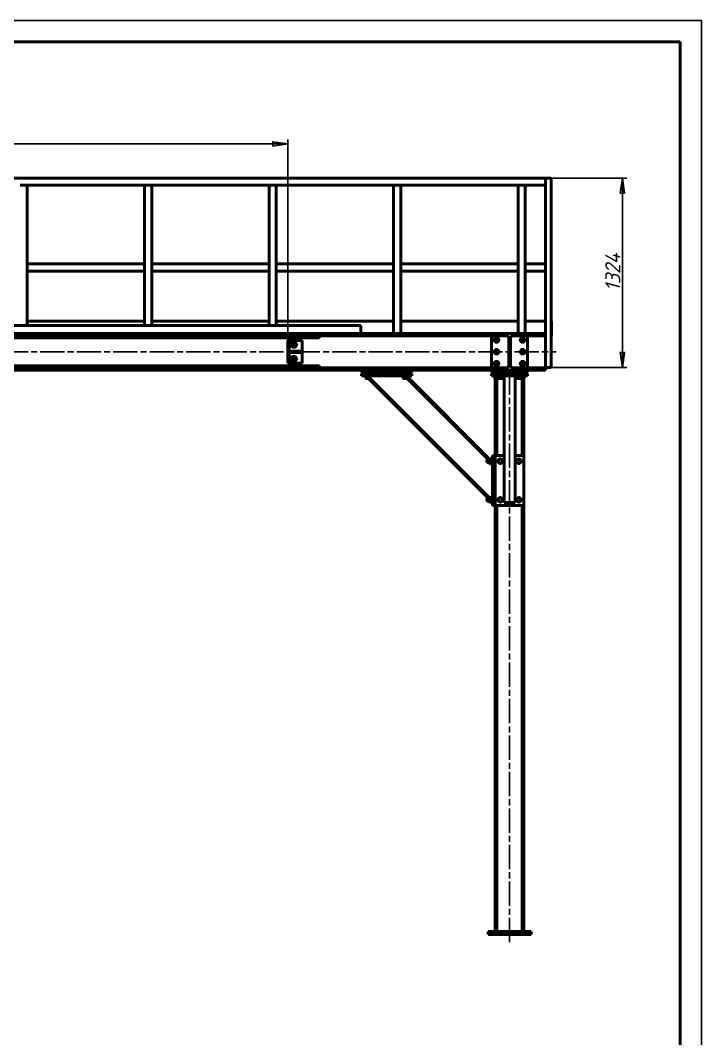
# Model space of a CAD drawing. Header units: millimetres. Extents: x 0 to 25230, y 0 to 17820.
# Drawn here: x 20469 to 25230, y 10703 to 17820 of the extents above; entities that cross this region are included whole.
import ezdxf

# ---------------------------------------------------------------- set-up
doc = ezdxf.new("R2010")
doc.units = ezdxf.units.MM
doc.header["$LTSCALE"] = 30
doc.linetypes.add('CHAIN', pattern=[0.7087, 0.4724, -0.0591, 0.1181, -0.0591])
for name, color, linetype, lineweight in [('Видимый контур (ГОСТ)', 7, 'Continuous', 50), ('Кромка (ГОСТ)', 7, 'Continuous', 50), ('Осевая линия (ГОСТ)', 7, 'Continuous', 25), ('Размер (ГОСТ)', 7, 'Continuous', 25), ('Штриховка (ГОСТ)', 7, 'Continuous', 18)]:
    doc.layers.add(name, color=color, linetype=linetype, lineweight=lineweight)
doc.styles.add('Обычный текст (ГОСТ)', font='GOST Common Italic.ttf')
doc.dimstyles.new('Обычный (ГОСТ)', dxfattribs={"dimscale": 30, "dimtxt": 3.5, "dimasz": 3.5, "dimexe": 1, "dimexo": 0, "dimgap": 0.5, "dimtad": 1, "dimrnd": 1e-08, "dimtxsty": 'Обычный текст (ГОСТ)', "dimblk": 'Filled-1', "dimcen": 0.09, "dimdle": 15, "dimclrd": 256, "dimclre": 256, "dimclrt": 256, "dimazin": 2, "dimtfac": 0.714286, "dimtdec": 3, "dimtmove": 0, "dimatfit": 3, "dimfxl": 1, "dimtolj": 1, "dimlwd": 25, "dimlwe": 25, "dimarcsym": 0})

# ---------------------------------------------------------------- blocks, each defined once
blk = doc.blocks.new('Рамки ГОСТ_ граница 594x841_2')
at = {"layer": 'Кромка (ГОСТ)', "lineweight": 25}
for p, q in [((0, 594), (841, 594)), ((841, 594), (841, 0))]:
    blk.add_line(p, q, dxfattribs=at)
at = {"layer": 'Кромка (ГОСТ)'}
for p, q in [((836, 589), (20, 589)), ((836, 5), (836, 589))]:
    blk.add_line(p, q, dxfattribs=at)
blk = doc.blocks.new('Filled-1')
at = {"color": 0}
for p, q in [((0, 0), (-1, 0.143)), ((-1, 0.143), (-1, -0.143)), ((-1, 0), (0, 0)), ((-1, -0.143), (0, 0))]:
    blk.add_line(p, q, dxfattribs=at)
at = {"color": 0, "flags": 128}
blk.add_lwpolyline([(-1, -0.143), (0, 0), (-1, 0.143), (-1, -0.143)], dxfattribs=at)
at = {"color": 0}
blk.add_solid([(-1, -0.143), (0, 0), (-1, 0.143), (-1, -0.143)], dxfattribs=at)
blk = doc.blocks.new('*D120')
at = {"layer": 'Defpoints', "color": 0, "linetype": 'Continuous', "transparency": 16777216}
for p in [(22337.9, 16956.3), (15937.9, 15583.4), (22337.9, 15583.4)]:
    blk.add_point(p, dxfattribs=at)
at = {"layer": 'Размер (ГОСТ)', "linetype": 'Continuous', "lineweight": 25, "transparency": 16777216}
for p, q in [((15937.9, 15583.4), (15937.9, 16986.3)), ((16042.9, 16956.3), (22232.9, 16956.3)), ((22337.9, 15583.4), (22337.9, 16986.3))]:
    blk.add_line(p, q, dxfattribs=at)
at = {"layer": 'Размер (ГОСТ)', "linetype": 'Continuous', "lineweight": 25, "transparency": 16777216, "xscale": 105, "yscale": 105, "zscale": 105, "rotation": 180}
blk.add_blockref('Filled-1', (15937.9, 16956.3), dxfattribs=at)
at = {"layer": 'Размер (ГОСТ)', "linetype": 'Continuous', "lineweight": 25, "transparency": 16777216, "xscale": 105, "yscale": 105, "zscale": 105}
blk.add_blockref('Filled-1', (22337.9, 16956.3), dxfattribs=at)
at = {"layer": 'Размер (ГОСТ)', "linetype": 'Continuous', "lineweight": 25, "transparency": 16777216, "insert": (18953.2, 17076.3), "char_height": 105, "attachment_point": 1, "style": 'Обычный текст (ГОСТ)'}
blk.add_mtext('\\A1;\\fGOST Common|b0|i1;6400*', dxfattribs=at)
blk = doc.blocks.new('*D122')
at = {"layer": 'Defpoints', "color": 0, "linetype": 'Continuous', "transparency": 16777216}
for p in [(24142.4, 16717.4), (24173.4, 15393.4), (24676.6, 15393.4)]:
    blk.add_point(p, dxfattribs=at)
at = {"layer": 'Размер (ГОСТ)', "linetype": 'Continuous', "lineweight": 25, "transparency": 16777216}
for p, q in [((24142.4, 16717.4), (24706.6, 16717.4)), ((24676.6, 16612.4), (24676.6, 15498.4)), ((24173.4, 15393.4), (24706.6, 15393.4))]:
    blk.add_line(p, q, dxfattribs=at)
at = {"layer": 'Размер (ГОСТ)', "linetype": 'Continuous', "lineweight": 25, "transparency": 16777216, "xscale": 105, "yscale": 105, "zscale": 105}
for p, rotation in [((24676.6, 16717.4), 90), ((24676.6, 15393.4), 270)]:
    blk.add_blockref('Filled-1', p, dxfattribs=dict(at, rotation=rotation))
at = {"layer": 'Размер (ГОСТ)', "linetype": 'Continuous', "lineweight": 25, "transparency": 16777216, "insert": (24556.6, 15926.6), "char_height": 105, "attachment_point": 1, "rotation": 90, "style": 'Обычный текст (ГОСТ)'}
blk.add_mtext('\\A1;1324', dxfattribs=at)

msp = doc.modelspace()

# ---------------------------------------------------------------- hatches: boundary and pattern name
at = {"layer": 'Штриховка (ГОСТ)'}
h = msp.add_hatch(dxfattribs=at)
h.set_pattern_fill('ANSI31', color=256, scale=762, style=0)
h.set_pattern_definition([(45, (0, 0), (-67.35192, 67.35192), [])])
edge = h.paths.add_edge_path()
edge.add_line((23761.869, 15392.422), (23761.869, 15374.922))
edge.add_line((23761.869, 15374.922), (24013.869, 15374.922))
edge.add_line((24013.869, 15374.922), (24013.869, 15392.422))
edge.add_line((24013.869, 15392.422), (23909.369, 15392.422))
edge.add_ellipse((23909.369, 15408.422), major_axis=(-16, 0), ratio=1, start_angle=0, end_angle=90, ccw=False)
edge.add_line((23893.369, 15408.422), (23893.369, 15598.422))
edge.add_ellipse((23909.369, 15598.422), major_axis=(0, 16), ratio=1, start_angle=0, end_angle=90, ccw=False)
edge.add_line((23909.369, 15614.422), (24013.869, 15614.422))
edge.add_line((24013.869, 15614.422), (24013.869, 15631.922))
edge.add_line((24013.869, 15631.922), (23761.869, 15631.922))
edge.add_line((23761.869, 15631.922), (23761.869, 15614.422))
edge.add_line((23761.869, 15614.422), (23866.369, 15614.422))
edge.add_ellipse((23866.369, 15598.422), major_axis=(16, 0), ratio=1, start_angle=0, end_angle=90, ccw=False)
edge.add_line((23882.369, 15598.422), (23882.369, 15408.422))
edge.add_ellipse((23866.369, 15408.422), major_axis=(0, -16), ratio=1, start_angle=0, end_angle=90, ccw=False)
edge.add_line((23866.369, 15392.422), (23761.869, 15392.422))

# ---------------------------------------------------------------- linework, layer by layer
at = {"layer": 'Видимый контур (ГОСТ)'}
for p, q in [((19046.869, 16717.422), (24142.369, 16717.422)), ((20466.869, 16667.422), (20471.369, 16667.422)), ((20512.369, 16667.422), (20471.369, 16667.422)), ((20512.369, 16667.422), (20516.869, 16667.422)), ((20516.869, 16667.422), (21336.869, 16667.422)), ((20516.869, 16117.422), (20516.869, 16667.422)), ((21336.869, 16667.422), (21341.369, 16667.422)), ((21336.869, 16117.422), (21336.869, 16667.422)), ((21382.369, 16667.422), (21341.369, 16667.422)), ((21382.369, 16667.422), (21386.869, 16667.422)), ((21386.869, 16667.422), (22206.869, 16667.422)), ((21386.869, 16117.422), (21386.869, 16667.422)), ((22206.869, 16667.422), (22211.369, 16667.422)), ((22206.869, 16117.422), (22206.869, 16667.422)), ((22252.369, 16667.422), (22211.369, 16667.422)), ((22252.369, 16667.422), (22256.869, 16667.422)), ((22256.869, 16667.422), (23076.869, 16667.422)), ((22256.869, 16117.422), (22256.869, 16667.422)), ((23076.869, 16667.422), (23081.369, 16667.422)), ((23076.869, 16117.422), (23076.869, 16667.422)), ((23122.369, 16667.422), (23081.369, 16667.422)), ((23122.369, 16667.422), (23126.869, 16667.422)), ((23126.869, 16667.422), (23946.869, 16667.422)), ((23126.869, 16117.422), (23126.869, 16667.422)), ((23946.869, 16667.422), (23946.869, 16117.422)), ((23951.369, 16667.422), (23946.869, 16667.422)), ((23951.369, 16667.422), (23992.369, 16667.422)), ((23996.869, 16667.422), (23992.369, 16667.422)), ((23996.869, 16667.422), (24137.869, 16667.422)), ((23996.869, 16667.422), (23996.869, 16117.422)), ((24137.869, 15631.922), (24137.869, 16712.922)), ((24173.369, 16717.422), (24142.369, 16717.422)), ((24173.369, 16717.422), (24142.369, 16717.422)), ((24177.869, 15393.422), (24177.869, 16712.922)), ((20516.869, 16117.422), (21336.869, 16117.422)), ((20516.869, 16117.422), (20516.869, 16112.922)), ((20516.869, 16071.922), (20516.869, 16112.922)), ((21336.869, 16117.422), (21336.869, 16112.922)), ((21336.869, 16071.922), (21336.869, 16112.922)), ((21386.869, 16117.422), (22206.869, 16117.422)), ((21386.869, 16117.422), (21386.869, 16112.922)), ((21386.869, 16071.922), (21386.869, 16112.922)), ((22206.869, 16117.422), (22206.869, 16112.922)), ((22206.869, 16071.922), (22206.869, 16112.922)), ((22256.869, 16117.422), (23076.869, 16117.422)), ((22256.869, 16117.422), (22256.869, 16112.922)), ((22256.869, 16071.922), (22256.869, 16112.922)), ((23076.869, 16117.422), (23076.869, 16112.922)), ((23076.869, 16071.922), (23076.869, 16112.922)), ((23126.869, 16117.422), (23946.869, 16117.422)), ((23126.869, 16117.422), (23126.869, 16112.922)), ((23126.869, 16071.922), (23126.869, 16112.922)), ((23946.869, 16117.422), (23946.869, 16112.922)), ((23946.869, 16071.922), (23946.869, 16112.922)), ((23996.869, 16117.422), (24137.869, 16117.422)), ((23996.869, 16112.922), (23996.869, 16117.422)), ((23996.869, 16112.922), (23996.869, 16071.922)), ((20516.869, 16071.922), (20516.869, 16067.422)), ((20516.869, 15686.922), (20516.869, 16067.422)), ((20516.869, 16067.422), (21336.869, 16067.422)), ((21336.869, 16071.922), (21336.869, 16067.422)), ((21336.869, 15686.922), (21336.869, 16067.422)), ((21386.869, 16071.922), (21386.869, 16067.422)), ((21386.869, 15686.922), (21386.869, 16067.422)), ((21386.869, 16067.422), (22206.869, 16067.422)), ((22206.869, 16071.922), (22206.869, 16067.422)), ((22206.869, 15686.922), (22206.869, 16067.422)), ((22256.869, 16071.922), (22256.869, 16067.422)), ((22256.869, 15686.922), (22256.869, 16067.422)), ((22256.869, 16067.422), (23076.869, 16067.422)), ((23076.869, 16071.922), (23076.869, 16067.422)), ((23076.869, 15631.922), (23076.869, 16067.422)), ((23126.869, 16071.922), (23126.869, 16067.422)), ((23126.869, 15631.922), (23126.869, 16067.422)), ((23126.869, 16067.422), (23946.869, 16067.422)), ((23946.869, 16071.922), (23946.869, 16067.422)), ((23946.869, 16067.422), (23946.869, 15631.922)), ((23996.869, 16067.422), (23996.869, 16071.922)), ((23996.869, 16067.422), (23996.869, 15631.922)), ((23996.869, 16067.422), (24137.869, 16067.422)), ((15509.869, 15686.922), (22847.869, 15686.922)), ((20516.869, 15718.422), (21336.869, 15718.422)), ((22206.869, 15718.422), (21386.869, 15718.422)), ((23076.869, 15718.422), (22256.869, 15718.422)), ((22847.869, 15686.922), (22847.869, 15631.922)), ((23126.869, 15718.422), (23946.869, 15718.422)), ((23996.869, 15718.422), (24137.869, 15718.422)), ((24177.869, 15718.422), (24179.869, 15718.422)), ((24179.869, 15618.422), (24179.869, 15718.422)), ((15509.869, 15631.922), (23761.869, 15631.922)), ((15719.869, 15614.422), (22559.869, 15614.422)), ((22559.869, 15600.422), (15719.869, 15600.422)), ((22559.869, 15614.422), (23761.869, 15614.422)), ((22559.869, 15614.422), (22559.869, 15600.422)), ((24013.869, 15631.922), (23761.869, 15631.922)), ((23761.869, 15631.922), (23761.869, 15614.422)), ((23761.869, 15614.422), (23761.869, 15392.422)), ((23761.869, 15614.422), (23866.369, 15614.422)), ((23795.869, 15600.922), (23795.869, 15601.139)), ((23796.049, 15600.922), (23796.049, 15601.15)), ((23797.869, 15601.139), (23797.869, 15600.922)), ((23882.369, 15598.422), (23882.369, 15408.422)), ((23893.369, 15408.422), (23893.369, 15598.422)), ((23909.369, 15614.422), (24013.869, 15614.422)), ((24013.869, 15614.422), (24013.869, 15631.922)), ((24013.869, 15631.922), (24137.869, 15631.922)), ((24013.869, 15392.422), (24013.869, 15614.422)), ((24013.869, 15614.422), (24137.869, 15614.422)), ((24137.869, 15631.922), (24137.869, 15614.422)), ((24137.869, 15614.422), (24137.869, 15598.422)), ((24137.869, 15598.422), (24137.869, 15408.422)), ((24177.869, 15618.422), (24179.869, 15618.422)), ((22337.869, 15583.422), (22337.869, 15423.422)), ((22337.869, 15583.422), (22343.869, 15583.422)), ((22347.869, 15583.422), (22343.869, 15583.422)), ((22347.869, 15583.422), (22347.869, 15508.422)), ((22347.869, 15583.422), (22359.869, 15583.422)), ((22359.869, 15583.422), (22433.869, 15583.422)), ((22437.869, 15583.422), (22433.869, 15583.422)), ((22437.869, 15583.422), (22437.869, 15508.422)), ((23795.869, 15518.422), (23795.869, 15518.639)), ((23796.049, 15518.422), (23796.049, 15518.65)), ((23797.869, 15518.639), (23797.869, 15518.422)), ((22347.869, 15508.422), (22437.869, 15508.422)), ((22347.869, 15508.422), (22347.869, 15498.422)), ((22437.869, 15498.422), (22347.869, 15498.422)), ((22347.869, 15498.422), (22347.869, 15423.422)), ((22437.869, 15508.422), (22437.869, 15498.422)), ((22437.869, 15498.422), (22437.869, 15423.422)), ((15509.869, 15374.922), (23761.869, 15374.922)), ((15719.869, 15406.422), (22559.869, 15406.422)), ((22559.869, 15392.422), (15719.869, 15392.422)), ((22337.869, 15423.422), (22343.869, 15423.422)), ((22347.869, 15423.422), (22343.869, 15423.422)), ((22347.869, 15423.422), (22359.869, 15423.422)), ((22359.869, 15423.422), (22433.869, 15423.422)), ((22437.869, 15423.422), (22433.869, 15423.422)), ((22559.869, 15406.422), (22559.869, 15392.422)), ((22559.869, 15392.422), (23761.869, 15392.422)), ((22853.869, 15374.922), (22853.869, 15364.922)), ((23203.869, 15364.922), (23203.869, 15374.922)), ((23761.869, 15392.422), (23761.869, 15374.922)), ((23866.369, 15392.422), (23761.869, 15392.422)), ((23761.869, 15374.922), (24013.869, 15374.922)), ((23761.869, 15364.922), (23771.869, 15374.922)), ((23761.869, 15374.922), (23761.869, 15364.922)), ((23795.869, 15435.922), (23795.869, 15436.139)), ((23796.049, 15435.922), (23796.049, 15436.15)), ((23797.869, 15436.139), (23797.869, 15435.922)), ((24013.869, 15392.422), (23909.369, 15392.422)), ((24003.869, 15374.922), (24013.869, 15364.922)), ((24013.869, 15374.922), (24013.869, 15392.422)), ((24013.869, 15392.422), (24137.869, 15392.422)), ((24013.869, 15374.922), (24137.869, 15374.922)), ((24013.869, 15364.922), (24013.869, 15374.922)), ((24137.869, 15408.422), (24137.869, 15392.422)), ((24137.869, 15393.422), (24142.369, 15393.422)), ((24137.869, 15392.422), (24137.869, 15374.922)), ((24173.369, 15393.422), (24142.369, 15393.422)), ((24173.369, 15393.422), (24177.869, 15393.422)), ((22853.869, 15364.922), (23203.869, 15364.922)), ((22853.869, 15361.922), (22853.869, 15364.922)), ((23203.869, 15361.922), (22853.869, 15361.922)), ((22853.869, 15361.922), (22860.869, 15354.922)), ((22860.869, 15354.922), (22853.869, 15347.922)), ((22853.869, 15347.922), (23203.869, 15347.922)), ((22853.869, 15347.922), (22853.869, 15334.922)), ((23203.869, 15334.922), (22853.869, 15334.922)), ((22860.869, 15354.922), (23196.869, 15354.922)), ((23196.869, 15354.922), (22860.869, 15354.922)), ((22883.619, 15329.922), (22883.619, 15334.922)), ((22883.619, 15329.922), (22883.869, 15329.922)), ((22883.869, 15329.922), (22888.988, 15329.922)), ((22883.869, 15319.195), (22883.869, 15329.922)), ((22883.869, 15319.195), (22883.869, 15317.855)), ((22884.619, 15317.422), (22883.869, 15317.855)), ((22913.119, 15317.422), (22884.619, 15317.422)), ((22888.988, 15329.922), (22893.751, 15329.922)), ((22893.751, 15329.922), (22898.869, 15329.922)), ((22898.869, 15329.922), (22903.988, 15329.922)), ((22898.869, 15319.195), (22898.869, 15329.922)), ((23739.986, 14478.922), (22901.486, 15317.422)), ((22903.988, 15329.922), (22908.751, 15329.922)), ((22908.751, 15329.922), (22913.869, 15329.922)), ((22913.119, 15317.422), (22913.869, 15317.855)), ((23748.044, 14483.592), (22913.813, 15317.823)), ((22913.869, 15329.922), (22914.119, 15329.922)), ((22913.869, 15319.195), (22913.869, 15329.922)), ((22913.869, 15317.855), (22913.869, 15319.195)), ((22914.119, 15329.922), (22914.119, 15334.922)), ((23143.619, 15329.922), (23143.619, 15334.922)), ((23143.619, 15329.922), (23143.869, 15329.922)), ((23143.869, 15329.922), (23148.988, 15329.922)), ((23143.869, 15319.195), (23143.869, 15329.922)), ((23143.869, 15319.195), (23143.869, 15317.855)), ((23144.619, 15317.422), (23143.869, 15317.855)), ((23173.119, 15317.422), (23144.619, 15317.422)), ((23148.988, 15329.922), (23153.751, 15329.922)), ((23153.751, 15329.922), (23158.869, 15329.922)), ((23158.869, 15329.922), (23163.988, 15329.922)), ((23158.869, 15319.195), (23158.869, 15329.922)), ((23163.988, 15329.922), (23168.751, 15329.922)), ((23168.751, 15329.922), (23173.869, 15329.922)), ((23740.101, 14748.922), (23171.601, 15317.422)), ((23173.119, 15317.422), (23173.869, 15317.855)), ((23173.869, 15329.922), (23174.119, 15329.922)), ((23173.869, 15319.195), (23173.869, 15329.922)), ((23748.086, 14753.664), (23173.869, 15327.881)), ((23173.869, 15317.855), (23173.869, 15319.195)), ((23174.119, 15329.922), (23174.119, 15334.922)), ((23196.869, 15354.922), (23203.869, 15361.922)), ((23203.869, 15347.922), (23196.869, 15354.922)), ((23203.869, 15361.922), (23203.869, 15364.922)), ((23203.869, 15347.922), (23203.869, 15334.922)), ((23761.869, 15361.922), (23761.869, 15364.922)), ((23768.869, 15354.922), (23761.869, 15361.922)), ((24013.869, 15361.922), (23761.869, 15361.922)), ((23768.869, 15354.922), (23761.869, 15347.922)), ((23761.869, 15347.922), (24013.869, 15347.922)), ((23761.869, 15347.922), (23761.869, 15334.922)), ((24013.869, 15334.922), (23761.869, 15334.922)), ((23768.869, 15354.922), (24006.869, 15354.922)), ((24006.869, 15354.922), (23768.869, 15354.922)), ((23785.119, 15329.922), (23785.119, 15334.922)), ((23785.119, 15329.922), (23785.369, 15329.922)), ((23785.369, 15329.922), (23790.488, 15329.922)), ((23785.369, 15319.195), (23785.369, 15329.922)), ((23785.369, 15319.195), (23785.369, 15317.855)), ((23786.119, 15317.422), (23785.369, 15317.855)), ((23814.619, 15317.422), (23786.119, 15317.422)), ((23787.869, 14778.922), (23787.869, 15317.422)), ((23790.488, 15329.922), (23795.251, 15329.922)), ((23795.251, 15329.922), (23800.369, 15329.922)), ((23799.869, 14778.922), (23799.869, 15317.422)), ((23800.369, 15329.922), (23805.488, 15329.922)), ((23800.369, 15319.195), (23800.369, 15329.922)), ((23805.488, 15329.922), (23810.251, 15329.922)), ((23810.251, 15329.922), (23815.369, 15329.922)), ((23814.619, 15317.422), (23815.369, 15317.855)), ((23842.119, 15317.422), (23814.619, 15317.422)), ((23815.369, 15329.922), (23815.619, 15329.922)), ((23815.369, 15319.195), (23815.369, 15329.922)), ((23815.369, 15317.855), (23815.369, 15319.195)), ((23815.619, 15329.922), (23815.619, 15334.922)), ((23815.619, 15329.922), (23817.988, 15329.922)), ((23822.751, 15329.922), (23817.988, 15329.922)), ((23822.751, 15329.922), (23827.869, 15329.922)), ((23826.869, 15334.922), (23828.689, 15329.922)), ((23827.869, 15329.922), (23832.988, 15329.922)), ((23827.869, 15319.195), (23827.869, 15329.922)), ((23830.689, 15329.922), (23828.869, 15334.922)), ((23837.751, 15329.922), (23832.988, 15329.922)), ((23837.751, 15329.922), (23842.869, 15329.922)), ((23842.119, 15317.422), (23842.869, 15317.855)), ((23843.119, 15329.922), (23842.869, 15329.922)), ((23842.869, 15319.195), (23842.869, 15329.922)), ((23842.869, 15317.855), (23842.869, 15319.195)), ((23843.119, 15334.922), (23843.119, 15329.922)), ((23849.869, 14451.039), (23849.869, 15334.922)), ((23925.869, 14451.039), (23925.869, 15334.922)), ((23932.619, 15334.922), (23932.619, 15329.922)), ((23932.869, 15329.922), (23932.619, 15329.922)), ((23932.869, 15329.922), (23937.988, 15329.922)), ((23932.869, 15319.195), (23932.869, 15329.922)), ((23932.869, 15319.195), (23932.869, 15317.855)), ((23933.619, 15317.422), (23932.869, 15317.855)), ((23961.119, 15317.422), (23933.619, 15317.422)), ((23942.751, 15329.922), (23937.988, 15329.922)), ((23942.751, 15329.922), (23947.869, 15329.922)), ((23946.869, 15334.922), (23948.689, 15329.922)), ((23947.869, 15329.922), (23952.988, 15329.922)), ((23947.869, 15319.195), (23947.869, 15329.922)), ((23950.689, 15329.922), (23948.869, 15334.922)), ((23957.751, 15329.922), (23952.988, 15329.922)), ((23957.751, 15329.922), (23960.119, 15329.922)), ((23960.119, 15329.922), (23960.119, 15334.922)), ((23960.119, 15329.922), (23960.369, 15329.922)), ((23960.369, 15329.922), (23965.488, 15329.922)), ((23960.369, 15319.195), (23960.369, 15329.922)), ((23960.369, 15319.195), (23960.369, 15317.855)), ((23961.119, 15317.422), (23960.369, 15317.855)), ((23989.619, 15317.422), (23961.119, 15317.422)), ((23965.488, 15329.922), (23970.251, 15329.922)), ((23970.251, 15329.922), (23975.369, 15329.922)), ((23975.369, 15329.922), (23980.488, 15329.922)), ((23975.369, 15319.195), (23975.369, 15329.922)), ((23975.869, 14778.922), (23975.869, 15317.422)), ((23980.488, 15329.922), (23985.251, 15329.922)), ((23985.251, 15329.922), (23990.369, 15329.922)), ((23987.869, 14778.922), (23987.869, 15317.422)), ((23989.619, 15317.422), (23990.369, 15317.855)), ((23990.369, 15329.922), (23990.619, 15329.922)), ((23990.369, 15319.195), (23990.369, 15329.922)), ((23990.369, 15317.855), (23990.369, 15319.195)), ((23990.619, 15329.922), (23990.619, 15334.922)), ((24006.869, 15354.922), (24013.869, 15361.922)), ((24006.869, 15354.922), (24013.869, 15347.922)), ((24013.869, 15361.922), (24013.869, 15364.922)), ((24013.869, 15347.922), (24013.869, 15334.922)), ((23729.869, 14747.256), (23731.536, 14748.922)), ((23729.869, 14730.589), (23729.869, 14747.256)), ((23731.536, 14748.922), (23731.536, 14728.922)), ((23747.369, 14748.922), (23731.536, 14748.922)), ((23747.369, 14752.422), (23749.575, 14756.243)), ((23747.369, 14752.422), (23747.369, 14725.422)), ((23749.575, 14756.243), (23761.163, 14756.243)), ((23749.575, 14747.582), (23761.163, 14747.582)), ((23763.369, 14752.422), (23761.163, 14756.243)), ((23762.503, 14753.922), (23763.369, 14753.922)), ((23763.369, 14754.172), (23763.369, 14723.672)), ((23763.369, 14754.172), (23767.869, 14754.172)), ((23767.869, 14778.922), (23776.869, 14778.922)), ((23767.869, 14428.922), (23767.869, 14778.922)), ((23787.869, 14767.922), (23776.869, 14778.922)), ((23776.869, 14778.922), (23776.869, 14428.922)), ((23849.869, 14778.922), (23787.869, 14778.922)), ((23787.869, 14778.922), (23787.869, 14428.922)), ((23987.869, 14778.922), (23925.869, 14778.922)), ((23987.869, 14428.922), (23987.869, 14778.922)), ((23729.869, 14730.589), (23731.536, 14728.922)), ((23747.369, 14728.922), (23731.536, 14728.922)), ((23747.369, 14725.422), (23749.575, 14721.602)), ((23749.575, 14730.262), (23761.163, 14730.262)), ((23749.575, 14721.602), (23761.163, 14721.602)), ((23763.369, 14725.422), (23761.163, 14721.602)), ((23763.369, 14723.672), (23767.869, 14723.672)), ((23767.869, 14721.153), (23765.351, 14723.672)), ((23729.869, 14477.256), (23731.536, 14478.922)), ((23729.869, 14460.589), (23729.869, 14477.256)), ((23729.869, 14460.589), (23731.536, 14458.922)), ((23731.536, 14478.922), (23731.536, 14458.922)), ((23747.369, 14478.922), (23731.536, 14478.922)), ((23747.369, 14458.922), (23731.536, 14458.922)), ((23747.369, 14482.422), (23749.575, 14486.243)), ((23747.369, 14482.422), (23747.369, 14455.422)), ((23747.369, 14455.422), (23749.575, 14451.602)), ((23749.575, 14486.243), (23761.163, 14486.243)), ((23749.575, 14477.582), (23761.163, 14477.582)), ((23749.575, 14460.262), (23761.163, 14460.262)), ((23749.575, 14451.602), (23761.163, 14451.602)), ((23763.369, 14482.422), (23761.163, 14486.243)), ((23763.369, 14455.422), (23761.163, 14451.602)), ((23762.503, 14453.922), (23763.369, 14453.922)), ((23763.369, 14484.172), (23763.369, 14453.672)), ((23763.369, 14484.172), (23767.869, 14484.172)), ((23763.369, 14453.672), (23767.869, 14453.672)), ((23767.869, 14451.039), (23765.236, 14453.672)), ((23925.869, 14451.039), (23849.869, 14451.039)), ((23767.869, 14428.922), (23776.869, 14428.922)), ((23787.869, 14439.922), (23776.869, 14428.922)), ((23787.869, 14428.922), (23987.869, 14428.922)), ((23787.869, 11451.922), (23787.869, 14428.922)), ((23799.869, 11451.922), (23799.869, 14428.922)), ((23975.869, 11451.922), (23975.869, 14428.922)), ((23987.869, 11451.922), (23987.869, 14428.922)), ((23737.869, 11431.922), (23737.869, 11451.922)), ((23737.869, 11451.922), (24037.869, 11451.922)), ((23737.869, 11431.922), (24037.869, 11431.922)), ((24037.869, 11431.922), (24037.869, 11451.922))]:
    msp.add_line(p, q, dxfattribs=at)
for centre, radius in [((23796.869, 15585.922), 13.5), ((23796.869, 15585.922), 10), ((23796.869, 15585.922), 10), ((23796.869, 15585.922), 8.333), ((23978.869, 15585.922), 13.5), ((23978.869, 15585.922), 10), ((23978.869, 15585.922), 10), ((23978.869, 15585.922), 8.333), ((22379.869, 15553.422), 16.2), ((22379.869, 15553.422), 12), ((22379.869, 15553.422), 10), ((23796.869, 15503.422), 13.5), ((23978.869, 15503.422), 13.5), ((22379.869, 15453.422), 16.2), ((22379.869, 15453.422), 12), ((22379.869, 15453.422), 10), ((23796.869, 15503.422), 10), ((23796.869, 15503.422), 10), ((23796.869, 15503.422), 8.333), ((23978.869, 15503.422), 10), ((23978.869, 15503.422), 10), ((23978.869, 15503.422), 8.333), ((23796.869, 15420.922), 13.5), ((23796.869, 15420.922), 10), ((23796.869, 15420.922), 10), ((23796.869, 15420.922), 8.333), ((23978.869, 15420.922), 13.5), ((23978.869, 15420.922), 10), ((23978.869, 15420.922), 10), ((23978.869, 15420.922), 8.333), ((23822.869, 14738.922), 14.25), ((23952.869, 14738.922), 14.25), ((23822.869, 14468.922), 14.25), ((23952.869, 14468.922), 14.25)]:
    msp.add_circle(centre, radius, dxfattribs=at)
for centre, radius, start, end in [((24142.369, 16712.922), 4.5, 90, 180), ((24142.369, 16712.922), 4.5, 90, 180), ((24173.369, 16712.922), 4.5, 0, 90), ((24173.369, 16712.922), 4.5, 0, 90), ((23796.869, 15585.922), 15.25, 139.6111422, 160.3888578), ((23796.869, 15585.922), 15.25, 93.7597981, 100.3888578), ((23796.869, 15585.922), 15.25, 86.2402019, 93.0817488), ((23796.869, 15585.922), 15.25, 79.6111422, 86.2402019), ((23796.869, 15585.922), 15.25, 19.6111422, 40.3888578), ((23866.369, 15598.422), 16, 0, 90), ((23909.369, 15598.422), 16, 90, 180), ((23796.869, 15585.922), 15.25, 199.6111422, 220.3888578), ((23796.869, 15585.922), 15.25, 259.6111422, 280.3888578), ((23796.869, 15503.422), 15.25, 93.7597981, 100.3888578), ((23796.869, 15503.422), 15.25, 86.2402019, 93.0817488), ((23796.869, 15503.422), 15.25, 79.6111422, 86.2402019), ((23796.869, 15585.922), 15.25, 319.6111422, 340.3888578), ((23796.869, 15503.422), 15.25, 139.6111422, 160.3888578), ((23796.869, 15503.422), 15.25, 199.6111422, 220.3888578), ((23796.869, 15503.422), 15.25, 259.6111422, 280.3888578), ((23796.869, 15503.422), 15.25, 19.6111422, 40.3888578), ((23796.869, 15503.422), 15.25, 319.6111422, 340.3888578), ((23796.869, 15420.922), 15.25, 139.6111422, 160.3888578), ((23796.869, 15420.922), 15.25, 199.6111422, 220.3888578), ((23796.869, 15420.922), 15.25, 93.7597981, 100.3888578), ((23796.869, 15420.922), 15.25, 259.6111422, 280.3888578), ((23796.869, 15420.922), 15.25, 86.2402019, 93.0817488), ((23796.869, 15420.922), 15.25, 79.6111422, 86.2402019), ((23796.869, 15420.922), 15.25, 19.6111422, 40.3888578), ((23796.869, 15420.922), 15.25, 319.6111422, 340.3888578), ((23866.369, 15408.422), 16, 270, 0), ((23909.369, 15408.422), 16, 180, 270)]:
    msp.add_arc(centre, radius, start, end, dxfattribs=at)
for points, weights in [([(23779.549, 15585.922), (23783.879, 15593.422), (23788.209, 15600.922)], [1, 1.15470053838, 1]), ([(23788.209, 15600.922), (23796.869, 15600.922), (23805.529, 15600.922)], [1, 1.15470053838, 1]), ([(23805.529, 15600.922), (23809.86, 15593.422), (23814.19, 15585.922)], [1, 1.15470053838, 1]), ([(23961.549, 15585.922), (23965.879, 15593.422), (23970.209, 15600.922)], [1, 1.15470053838, 1]), ([(23970.209, 15600.922), (23978.869, 15600.922), (23987.529, 15600.922)], [1, 1.15470053838, 1]), ([(23987.529, 15600.922), (23991.86, 15593.422), (23996.19, 15585.922)], [1, 1.15470053838, 1]), ([(22359.085, 15553.422), (22364.281, 15562.422), (22369.477, 15571.422)], [1, 1.15470053838, 1]), ([(22369.477, 15535.422), (22364.281, 15544.422), (22359.085, 15553.422)], [1, 1.15470053838, 1]), ([(22369.477, 15571.422), (22379.869, 15571.422), (22390.262, 15571.422)], [1, 1.15470053838, 1]), ([(22390.262, 15535.422), (22379.869, 15535.422), (22369.477, 15535.422)], [1, 1.15470053838, 1]), ([(22390.262, 15571.422), (22395.458, 15562.422), (22400.654, 15553.422)], [1, 1.15470053838, 1]), ([(22400.654, 15553.422), (22395.458, 15544.422), (22390.262, 15535.422)], [1, 1.15470053838, 1]), ([(23788.209, 15570.922), (23783.879, 15578.422), (23779.549, 15585.922)], [1, 1.15470053838, 1]), ([(23779.549, 15503.422), (23783.879, 15510.922), (23788.209, 15518.422)], [1, 1.15470053838, 1]), ([(23805.529, 15570.922), (23796.869, 15570.922), (23788.209, 15570.922)], [1, 1.15470053838, 1]), ([(23788.209, 15518.422), (23796.869, 15518.422), (23805.529, 15518.422)], [1, 1.15470053838, 1]), ([(23814.19, 15585.922), (23809.86, 15578.422), (23805.529, 15570.922)], [1, 1.15470053838, 1]), ([(23805.529, 15518.422), (23809.86, 15510.922), (23814.19, 15503.422)], [1, 1.15470053838, 1]), ([(23970.209, 15570.922), (23965.879, 15578.422), (23961.549, 15585.922)], [1, 1.15470053838, 1]), ([(23961.549, 15503.422), (23965.879, 15510.922), (23970.209, 15518.422)], [1, 1.15470053838, 1]), ([(23987.529, 15570.922), (23978.869, 15570.922), (23970.209, 15570.922)], [1, 1.15470053838, 1]), ([(23970.209, 15518.422), (23978.869, 15518.422), (23987.529, 15518.422)], [1, 1.15470053838, 1]), ([(23996.19, 15585.922), (23991.86, 15578.422), (23987.529, 15570.922)], [1, 1.15470053838, 1]), ([(23987.529, 15518.422), (23991.86, 15510.922), (23996.19, 15503.422)], [1, 1.15470053838, 1]), ([(22359.085, 15453.422), (22364.281, 15462.422), (22369.477, 15471.422)], [1, 1.15470053838, 1]), ([(22369.477, 15435.422), (22364.281, 15444.422), (22359.085, 15453.422)], [1, 1.15470053838, 1]), ([(22369.477, 15471.422), (22379.869, 15471.422), (22390.262, 15471.422)], [1, 1.15470053838, 1]), ([(22390.262, 15471.422), (22395.458, 15462.422), (22400.654, 15453.422)], [1, 1.15470053838, 1]), ([(22400.654, 15453.422), (22395.458, 15444.422), (22390.262, 15435.422)], [1, 1.15470053838, 1]), ([(23788.209, 15488.422), (23783.879, 15495.922), (23779.549, 15503.422)], [1, 1.15470053838, 1]), ([(23805.529, 15488.422), (23796.869, 15488.422), (23788.209, 15488.422)], [1, 1.15470053838, 1]), ([(23814.19, 15503.422), (23809.86, 15495.922), (23805.529, 15488.422)], [1, 1.15470053838, 1]), ([(23970.209, 15488.422), (23965.879, 15495.922), (23961.549, 15503.422)], [1, 1.15470053838, 1]), ([(23987.529, 15488.422), (23978.869, 15488.422), (23970.209, 15488.422)], [1, 1.15470053838, 1]), ([(23996.19, 15503.422), (23991.86, 15495.922), (23987.529, 15488.422)], [1, 1.15470053838, 1]), ([(22390.262, 15435.422), (22379.869, 15435.422), (22369.477, 15435.422)], [1, 1.15470053838, 1]), ([(23779.549, 15420.922), (23783.879, 15428.422), (23788.209, 15435.922)], [1, 1.15470053838, 1]), ([(23788.209, 15405.922), (23783.879, 15413.422), (23779.549, 15420.922)], [1, 1.15470053838, 1]), ([(23788.209, 15435.922), (23796.869, 15435.922), (23805.529, 15435.922)], [1, 1.15470053838, 1]), ([(23805.529, 15405.922), (23796.869, 15405.922), (23788.209, 15405.922)], [1, 1.15470053838, 1]), ([(23805.529, 15435.922), (23809.86, 15428.422), (23814.19, 15420.922)], [1, 1.15470053838, 1]), ([(23814.19, 15420.922), (23809.86, 15413.422), (23805.529, 15405.922)], [1, 1.15470053838, 1]), ([(23961.549, 15420.922), (23965.879, 15428.422), (23970.209, 15435.922)], [1, 1.15470053838, 1]), ([(23970.209, 15405.922), (23965.879, 15413.422), (23961.549, 15420.922)], [1, 1.15470053838, 1]), ([(23970.209, 15435.922), (23978.869, 15435.922), (23987.529, 15435.922)], [1, 1.15470053838, 1]), ([(23987.529, 15405.922), (23978.869, 15405.922), (23970.209, 15405.922)], [1, 1.15470053838, 1]), ([(23987.529, 15435.922), (23991.86, 15428.422), (23996.19, 15420.922)], [1, 1.15470053838, 1]), ([(23996.19, 15420.922), (23991.86, 15413.422), (23987.529, 15405.922)], [1, 1.15470053838, 1]), ([(22898.869, 15319.195), (22891.369, 15316.695), (22883.869, 15319.195)], [1.16025403784, 1.33974596216, 1.16025403784]), ([(22913.869, 15319.195), (22906.369, 15316.695), (22898.869, 15319.195)], [1.16025403784, 1.33974596216, 1.16025403784]), ([(23158.869, 15319.195), (23151.369, 15316.695), (23143.869, 15319.195)], [1.16025403784, 1.33974596216, 1.16025403784]), ([(23173.869, 15319.195), (23166.369, 15316.695), (23158.869, 15319.195)], [1.16025403784, 1.33974596216, 1.16025403784]), ([(23800.369, 15319.195), (23792.869, 15316.695), (23785.369, 15319.195)], [1.16025403784, 1.33974596216, 1.16025403784]), ([(23815.369, 15319.195), (23807.869, 15316.695), (23800.369, 15319.195)], [1.16025403784, 1.33974596216, 1.16025403784]), ([(23827.869, 15319.195), (23821.386, 15317.034), (23815.369, 15318.475)], [1.16025403784, 1.31223319954, 1.20684517686]), ([(23842.869, 15319.195), (23835.369, 15316.695), (23827.869, 15319.195)], [1.16025403784, 1.33974596216, 1.16025403784]), ([(23947.869, 15319.195), (23940.369, 15316.695), (23932.869, 15319.195)], [1.16025403784, 1.33974596216, 1.16025403784]), ([(23960.369, 15318.475), (23954.353, 15317.034), (23947.869, 15319.195)], [1.20684517686, 1.31223319953, 1.16025403784]), ([(23975.369, 15319.195), (23967.869, 15316.695), (23960.369, 15319.195)], [1.16025403784, 1.33974596216, 1.16025403784]), ([(23990.369, 15319.195), (23982.869, 15316.695), (23975.369, 15319.195)], [1.16025403784, 1.33974596216, 1.16025403784]), ([(23749.575, 14756.243), (23747.075, 14751.913), (23749.575, 14747.582)], [1, 1.15470053838, 1]), ([(23749.575, 14747.582), (23747.075, 14738.922), (23749.575, 14730.262)], [1, 1.15470053838, 1]), ([(23761.163, 14747.582), (23763.663, 14751.913), (23761.163, 14756.243)], [1, 1.15470053838, 1]), ([(23761.163, 14730.262), (23763.663, 14738.922), (23761.163, 14747.582)], [1, 1.15470053838, 1]), ([(23822.869, 14756.243), (23815.369, 14751.913), (23807.869, 14747.582)], [1.16025403784, 1.33974596216, 1.16025403784]), ([(23807.869, 14747.582), (23807.869, 14738.922), (23807.869, 14730.262)], [1.16025403784, 1.33974596216, 1.16025403784]), ([(23837.869, 14747.582), (23830.369, 14751.913), (23822.869, 14756.243)], [1.16025403784, 1.33974596216, 1.16025403784]), ([(23837.869, 14730.262), (23837.869, 14738.922), (23837.869, 14747.582)], [1.16025403784, 1.33974596216, 1.16025403784]), ([(23952.869, 14756.243), (23945.369, 14751.913), (23937.869, 14747.582)], [1.16025403784, 1.33974596216, 1.16025403784]), ([(23937.869, 14747.582), (23937.869, 14738.922), (23937.869, 14730.262)], [1.16025403784, 1.33974596216, 1.16025403784]), ([(23967.869, 14747.582), (23960.369, 14751.913), (23952.869, 14756.243)], [1.16025403784, 1.33974596216, 1.16025403784]), ([(23967.869, 14730.262), (23967.869, 14738.922), (23967.869, 14747.582)], [1.16025403784, 1.33974596216, 1.16025403784]), ([(23749.575, 14730.262), (23747.075, 14725.932), (23749.575, 14721.602)], [1, 1.15470053838, 1]), ([(23761.163, 14721.602), (23763.663, 14725.932), (23761.163, 14730.262)], [1, 1.15470053838, 1]), ([(23807.869, 14730.262), (23815.369, 14725.932), (23822.869, 14721.602)], [1.16025403784, 1.33974596216, 1.16025403784]), ([(23822.869, 14721.602), (23830.369, 14725.932), (23837.869, 14730.262)], [1.16025403784, 1.33974596216, 1.16025403784]), ([(23937.869, 14730.262), (23945.369, 14725.932), (23952.869, 14721.602)], [1.16025403784, 1.33974596216, 1.16025403784]), ([(23952.869, 14721.602), (23960.369, 14725.932), (23967.869, 14730.262)], [1.16025403784, 1.33974596216, 1.16025403784]), ([(23749.575, 14486.243), (23747.075, 14481.913), (23749.575, 14477.582)], [1, 1.15470053838, 1]), ([(23749.575, 14477.582), (23747.075, 14468.922), (23749.575, 14460.262)], [1, 1.15470053838, 1]), ([(23749.575, 14460.262), (23747.075, 14455.932), (23749.575, 14451.602)], [1, 1.15470053838, 1]), ([(23761.163, 14477.582), (23763.663, 14481.913), (23761.163, 14486.243)], [1, 1.15470053838, 1]), ([(23761.163, 14460.262), (23763.663, 14468.922), (23761.163, 14477.582)], [1, 1.15470053838, 1]), ([(23761.163, 14451.602), (23763.663, 14455.932), (23761.163, 14460.262)], [1, 1.15470053838, 1]), ([(23822.869, 14486.243), (23815.369, 14481.913), (23807.869, 14477.582)], [1.16025403784, 1.33974596216, 1.16025403784]), ([(23807.869, 14477.582), (23807.869, 14468.922), (23807.869, 14460.262)], [1.16025403784, 1.33974596216, 1.16025403784]), ([(23807.869, 14460.262), (23815.369, 14455.932), (23822.869, 14451.602)], [1.16025403784, 1.33974596216, 1.16025403784]), ([(23837.869, 14477.582), (23830.369, 14481.913), (23822.869, 14486.243)], [1.16025403784, 1.33974596216, 1.16025403784]), ([(23822.869, 14451.602), (23830.369, 14455.932), (23837.869, 14460.262)], [1.16025403784, 1.33974596216, 1.16025403784]), ([(23837.869, 14460.262), (23837.869, 14468.922), (23837.869, 14477.582)], [1.16025403784, 1.33974596216, 1.16025403784]), ([(23952.869, 14486.243), (23945.369, 14481.913), (23937.869, 14477.582)], [1.16025403784, 1.33974596216, 1.16025403784]), ([(23937.869, 14477.582), (23937.869, 14468.922), (23937.869, 14460.262)], [1.16025403784, 1.33974596216, 1.16025403784]), ([(23937.869, 14460.262), (23945.369, 14455.932), (23952.869, 14451.602)], [1.16025403784, 1.33974596216, 1.16025403784]), ([(23967.869, 14477.582), (23960.369, 14481.913), (23952.869, 14486.243)], [1.16025403784, 1.33974596216, 1.16025403784]), ([(23952.869, 14451.602), (23960.369, 14455.932), (23967.869, 14460.262)], [1.16025403784, 1.33974596216, 1.16025403784]), ([(23967.869, 14460.262), (23967.869, 14468.922), (23967.869, 14477.582)], [1.16025403784, 1.33974596216, 1.16025403784])]:
    msp.add_rational_spline(points, weights, degree=2, dxfattribs=at)
at = {"layer": 'Осевая линия (ГОСТ)', "linetype": 'CHAIN', "ltscale": 11.993792}
for p, q in [((13212.869, 15503.422), (24212.869, 15503.422)), ((23887.869, 11376.922), (23887.869, 15409.922))]:
    msp.add_line(p, q, dxfattribs=at)

# ---------------------------------------------------------------- block references
at = {"xscale": 30, "yscale": 30, "zscale": 30}
msp.add_blockref('Рамки ГОСТ_ граница 594x841_2', (0, 0), dxfattribs=at)

# ---------------------------------------------------------------- dimensions: what is measured, and where the dimension line sits
at = {"layer": 'Размер (ГОСТ)', "linetype": 'Continuous', "lineweight": 25}
dim = msp.add_linear_dim(base=(22337.869, 16956.343), p1=(15937.869, 15583.422), p2=(22337.869, 15583.422), text='\\fGOST Common|b0|i1;<>*', dimstyle='Обычный (ГОСТ)', override={"dimgap": 0.5, "dimdec": 2, "dimtol": 0, "dimlim": 0, "dimtp": 0, "dimtm": 0, "dimtdec": 3, "dimtofl": 0, "dimatfit": 1}, dxfattribs=at)
dim.commit()
dim.dimension.update_dxf_attribs({"geometry": '*D120', "text_midpoint": (19137.869, 16956.343), "dimtype": 160})
dim = msp.add_linear_dim(base=(24676.566, 15393.422), p1=(24142.369, 16717.422), p2=(24173.369, 15393.422), angle=270, dimstyle='Обычный (ГОСТ)', override={"dimgap": 0.5, "dimdec": 2, "dimtol": 0, "dimlim": 0, "dimtp": 0, "dimtm": 0, "dimtdec": 3, "dimtofl": 0, "dimatfit": 1}, dxfattribs=at)
dim.commit()
dim.dimension.update_dxf_attribs({"geometry": '*D122', "text_midpoint": (24676.566, 16055.422), "dimtype": 160})

doc.saveas('drawing.dxf')
